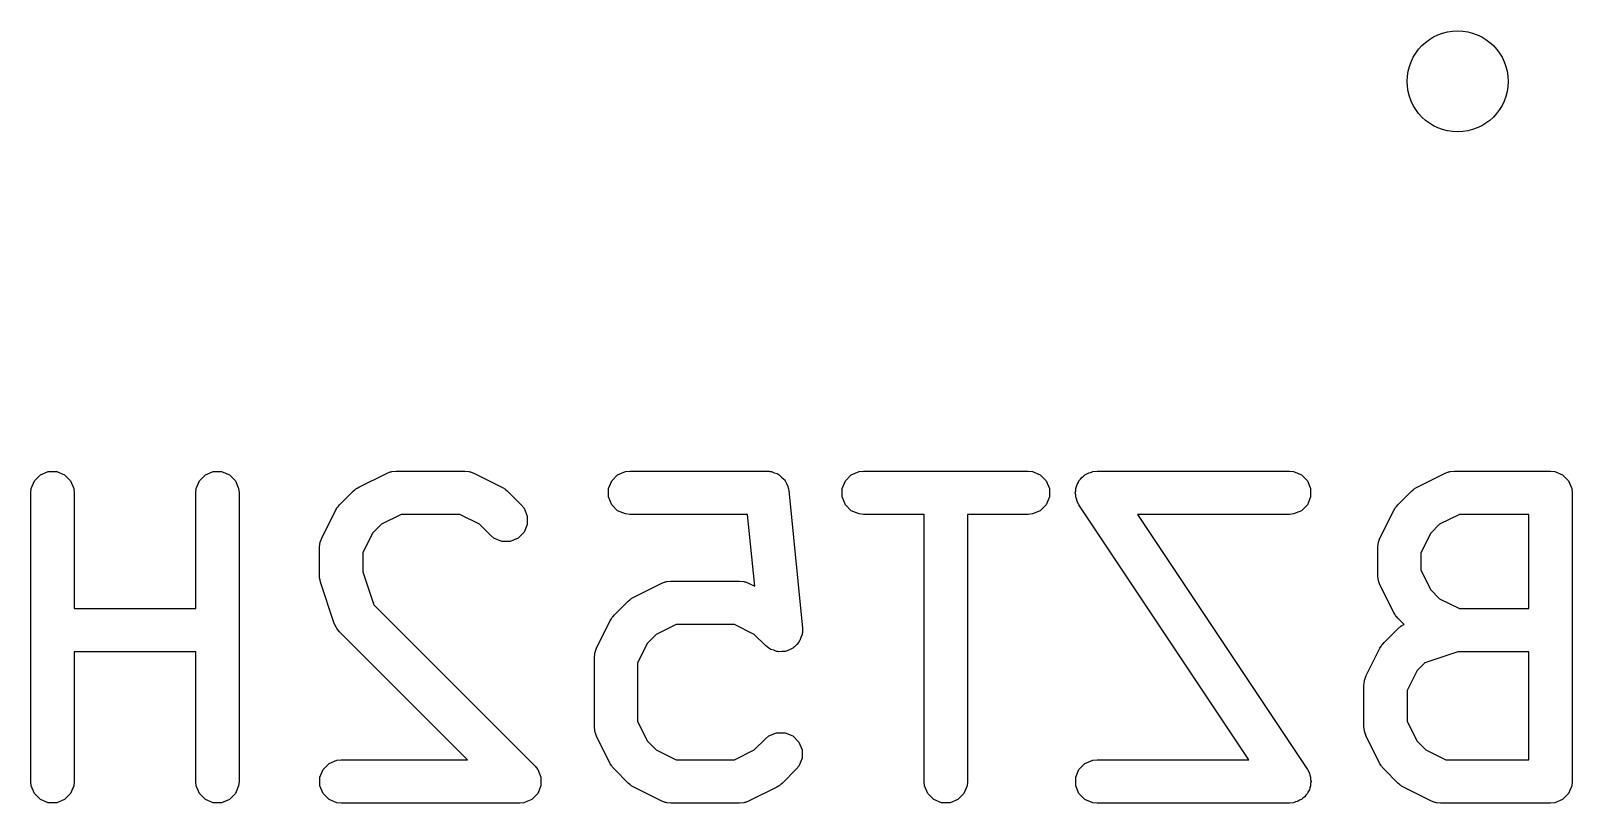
# Model space of a CAD drawing. Header units: inches. Extents: x -0.02 to 1.22, y 0 to 2.04.
# Drawn here: x 1.0054 to 1.2156, y 1.8791 to 1.9844 of the extents above; entities that cross this region are included whole.
import ezdxf

# ---------------------------------------------------------------- set-up
doc = ezdxf.new("R2010")
doc.units = ezdxf.units.IN
doc.header["$MEASUREMENT"] = 0
doc.layers.add('BLACK', color=250, linetype='CONTINUOUS')

msp = doc.modelspace()

# ---------------------------------------------------------------- linework, layer by layer
at = {"layer": 'BLACK', "linetype": 'CONTINUOUS'}
for p, q in [((1.00587, 1.9231), (1.00668, 1.92392)), ((1.00668, 1.92392), (1.00775, 1.92436)), ((1.00775, 1.92436), (1.0089, 1.92436)), ((1.0089, 1.92436), (1.00996, 1.92392)), ((1.00996, 1.92392), (1.01078, 1.9231)), ((1.02837, 1.9231), (1.02918, 1.92392)), ((1.02918, 1.92392), (1.03025, 1.92436)), ((1.03025, 1.92436), (1.0314, 1.92436)), ((1.0314, 1.92436), (1.03246, 1.92392)), ((1.03246, 1.92392), (1.03328, 1.9231)), ((1.05012, 1.92223), (1.05387, 1.9241)), ((1.05387, 1.9241), (1.05441, 1.92431)), ((1.05441, 1.92431), (1.05452, 1.92432)), ((1.05452, 1.92432), (1.05462, 1.92436)), ((1.05462, 1.92436), (1.05519, 1.92442)), ((1.05519, 1.92442), (1.06457, 1.92442)), ((1.06457, 1.92442), (1.06514, 1.92436)), ((1.06514, 1.92436), (1.06524, 1.92432)), ((1.06524, 1.92432), (1.06535, 1.92431)), ((1.06535, 1.92431), (1.06589, 1.9241)), ((1.06589, 1.9241), (1.06964, 1.92223)), ((1.08461, 1.9231), (1.08542, 1.92392)), ((1.08542, 1.92392), (1.08649, 1.92436)), ((1.08649, 1.92436), (1.08706, 1.92442)), ((1.08706, 1.92442), (1.10581, 1.92442)), ((1.10581, 1.92442), (1.10602, 1.9244)), ((1.10602, 1.9244), (1.1061, 1.9244)), ((1.1061, 1.9244), (1.10617, 1.92438)), ((1.10617, 1.92438), (1.10639, 1.92436)), ((1.10639, 1.92436), (1.10679, 1.92419)), ((1.10679, 1.92419), (1.1072, 1.92407)), ((1.1072, 1.92407), (1.10731, 1.92398)), ((1.10731, 1.92398), (1.10745, 1.92392)), ((1.10745, 1.92392), (1.10776, 1.92361)), ((1.11648, 1.9231), (1.11729, 1.92392)), ((1.11729, 1.92392), (1.11836, 1.92436)), ((1.11836, 1.92436), (1.11894, 1.92442)), ((1.11894, 1.92442), (1.14143, 1.92442)), ((1.14143, 1.92442), (1.14201, 1.92436)), ((1.14201, 1.92436), (1.14307, 1.92392)), ((1.14307, 1.92392), (1.14389, 1.9231)), ((1.14896, 1.92371), (1.14917, 1.92392)), ((1.14917, 1.92392), (1.14944, 1.92403)), ((1.14944, 1.92403), (1.14968, 1.92419)), ((1.14968, 1.92419), (1.14996, 1.92425)), ((1.14996, 1.92425), (1.15023, 1.92436)), ((1.15023, 1.92436), (1.15081, 1.92442)), ((1.15081, 1.92442), (1.17705, 1.92442)), ((1.17705, 1.92442), (1.17763, 1.92436)), ((1.17763, 1.92436), (1.17869, 1.92392)), ((1.17869, 1.92392), (1.17951, 1.9231)), ((1.19448, 1.92223), (1.19823, 1.9241)), ((1.19823, 1.9241), (1.19877, 1.92431)), ((1.19877, 1.92431), (1.19888, 1.92432)), ((1.19888, 1.92432), (1.19897, 1.92436)), ((1.19897, 1.92436), (1.19955, 1.92442)), ((1.19955, 1.92442), (1.21267, 1.92442)), ((1.21267, 1.92442), (1.21325, 1.92436)), ((1.21325, 1.92436), (1.21431, 1.92392)), ((1.21431, 1.92392), (1.21513, 1.9231)), ((1.00537, 1.92146), (1.00543, 1.92204)), ((1.00543, 1.92204), (1.00587, 1.9231)), ((1.01078, 1.9231), (1.01122, 1.92204)), ((1.01122, 1.92204), (1.01128, 1.92146)), ((1.02787, 1.92146), (1.02793, 1.92204)), ((1.02793, 1.92204), (1.02837, 1.9231)), ((1.03328, 1.9231), (1.03372, 1.92204)), ((1.03372, 1.92204), (1.03377, 1.92146)), ((1.04936, 1.92168), (1.04958, 1.92186)), ((1.04958, 1.92186), (1.04963, 1.92192)), ((1.04963, 1.92192), (1.04972, 1.92198)), ((1.04972, 1.92198), (1.0498, 1.92204)), ((1.0498, 1.92204), (1.04987, 1.92207)), ((1.04987, 1.92207), (1.05012, 1.92223)), ((1.06964, 1.92223), (1.06988, 1.92207)), ((1.06988, 1.92207), (1.06996, 1.92204)), ((1.06996, 1.92204), (1.07004, 1.92198)), ((1.07004, 1.92198), (1.07013, 1.92192)), ((1.07013, 1.92192), (1.07018, 1.92186)), ((1.07018, 1.92186), (1.0704, 1.92168)), ((1.08417, 1.92204), (1.08461, 1.9231)), ((1.08417, 1.92089), (1.08417, 1.92204)), ((1.10776, 1.92361), (1.10809, 1.92334)), ((1.10809, 1.92334), (1.10816, 1.92321)), ((1.10816, 1.92321), (1.10827, 1.9231)), ((1.10827, 1.9231), (1.10843, 1.92271)), ((1.10843, 1.92271), (1.10864, 1.92233)), ((1.10864, 1.92233), (1.10868, 1.92211)), ((1.10868, 1.92211), (1.10871, 1.92204)), ((1.10871, 1.92204), (1.10871, 1.92197)), ((1.10871, 1.92197), (1.10875, 1.92176)), ((1.10875, 1.92176), (1.11062, 1.90301)), ((1.11604, 1.92204), (1.11648, 1.9231)), ((1.11604, 1.92089), (1.11604, 1.92204)), ((1.14389, 1.9231), (1.14433, 1.92204)), ((1.14433, 1.92204), (1.14433, 1.92089)), ((1.14785, 1.92147), (1.14791, 1.92175)), ((1.14791, 1.92204), (1.14802, 1.92231)), ((1.14791, 1.92175), (1.14791, 1.92204)), ((1.14802, 1.92231), (1.14808, 1.9226)), ((1.14808, 1.9226), (1.14824, 1.92284)), ((1.14824, 1.92284), (1.14835, 1.9231)), ((1.14835, 1.9231), (1.14856, 1.92331)), ((1.14856, 1.92331), (1.14872, 1.92355)), ((1.14872, 1.92355), (1.14896, 1.92371)), ((1.17951, 1.9231), (1.17995, 1.92204)), ((1.17995, 1.92204), (1.17995, 1.92089)), ((1.19371, 1.92168), (1.19394, 1.92186)), ((1.19394, 1.92186), (1.19399, 1.92192)), ((1.19399, 1.92192), (1.19408, 1.92198)), ((1.19408, 1.92198), (1.19416, 1.92204)), ((1.19416, 1.92204), (1.19423, 1.92207)), ((1.19423, 1.92207), (1.19448, 1.92223)), ((1.21513, 1.9231), (1.21557, 1.92204)), ((1.21557, 1.92204), (1.21563, 1.92146)), ((1.00537, 1.88209), (1.00537, 1.92146)), ((1.01128, 1.92146), (1.01128, 1.90567)), ((1.02787, 1.90567), (1.02787, 1.92146)), ((1.03377, 1.92146), (1.03377, 1.88209)), ((1.0473, 1.91958), (1.04748, 1.9198)), ((1.04748, 1.9198), (1.04936, 1.92168)), ((1.0704, 1.92168), (1.07228, 1.9198)), ((1.07228, 1.9198), (1.07265, 1.91935)), ((1.08461, 1.91982), (1.08417, 1.92089)), ((1.08542, 1.91901), (1.08461, 1.91982)), ((1.11648, 1.91982), (1.11604, 1.92089)), ((1.11729, 1.91901), (1.11648, 1.91982)), ((1.14389, 1.91982), (1.14307, 1.91901)), ((1.14433, 1.92089), (1.14389, 1.91982)), ((1.14791, 1.92118), (1.14785, 1.92147)), ((1.14791, 1.92089), (1.14791, 1.92118)), ((1.14802, 1.92062), (1.14791, 1.92089)), ((1.14808, 1.92034), (1.14802, 1.92062)), ((1.14835, 1.91983), (1.14808, 1.92034)), ((1.17154, 1.88505), (1.14835, 1.91983)), ((1.17951, 1.91982), (1.17869, 1.91901)), ((1.17995, 1.92089), (1.17951, 1.91982)), ((1.19165, 1.91958), (1.19184, 1.9198)), ((1.19184, 1.9198), (1.19371, 1.92168)), ((1.21563, 1.92146), (1.21563, 1.88209)), ((1.04505, 1.91529), (1.04693, 1.91903)), ((1.04693, 1.91903), (1.04708, 1.91928)), ((1.04708, 1.91928), (1.04711, 1.91935)), ((1.04711, 1.91935), (1.04718, 1.91944)), ((1.04718, 1.91944), (1.04724, 1.91952)), ((1.04724, 1.91952), (1.0473, 1.91958)), ((1.05589, 1.91851), (1.05319, 1.91716)), ((1.06387, 1.91851), (1.05589, 1.91851)), ((1.06657, 1.91716), (1.06387, 1.91851)), ((1.07265, 1.91935), (1.07309, 1.91829)), ((1.07309, 1.91829), (1.07309, 1.91714)), ((1.08649, 1.91857), (1.08542, 1.91901)), ((1.08706, 1.91851), (1.08649, 1.91857)), ((1.10314, 1.91851), (1.08706, 1.91851)), ((1.10412, 1.90874), (1.10314, 1.91851)), ((1.11836, 1.91857), (1.11729, 1.91901)), ((1.11894, 1.91851), (1.11836, 1.91857)), ((1.12723, 1.91851), (1.11894, 1.91851)), ((1.12723, 1.88209), (1.12723, 1.91851)), ((1.14143, 1.91851), (1.13314, 1.91851)), ((1.13314, 1.91851), (1.13314, 1.88209)), ((1.14201, 1.91857), (1.14143, 1.91851)), ((1.14307, 1.91901), (1.14201, 1.91857)), ((1.17705, 1.91851), (1.15632, 1.91851)), ((1.15632, 1.91851), (1.17951, 1.88373)), ((1.17763, 1.91857), (1.17705, 1.91851)), ((1.17869, 1.91901), (1.17763, 1.91857)), ((1.18941, 1.91529), (1.19128, 1.91903)), ((1.19128, 1.91903), (1.19144, 1.91928)), ((1.19144, 1.91928), (1.19147, 1.91935)), ((1.19147, 1.91935), (1.19154, 1.91944)), ((1.19154, 1.91944), (1.19159, 1.91952)), ((1.19159, 1.91952), (1.19165, 1.91958)), ((1.20025, 1.91851), (1.19755, 1.91716)), ((1.20972, 1.91851), (1.20025, 1.91851)), ((1.20972, 1.90567), (1.20972, 1.91851)), ((1.052, 1.91597), (1.05065, 1.91327)), ((1.05319, 1.91716), (1.052, 1.91597)), ((1.0681, 1.91563), (1.06657, 1.91716)), ((1.06855, 1.91526), (1.0681, 1.91563)), ((1.07265, 1.91607), (1.07183, 1.91526)), ((1.07309, 1.91714), (1.07265, 1.91607)), ((1.19635, 1.91597), (1.195, 1.91327)), ((1.19755, 1.91716), (1.19635, 1.91597)), ((1.04474, 1.91396), (1.0448, 1.91454)), ((1.04474, 1.91022), (1.04474, 1.91396)), ((1.0448, 1.91454), (1.04484, 1.91464)), ((1.04484, 1.91464), (1.04485, 1.91474)), ((1.04485, 1.91474), (1.04505, 1.91529)), ((1.06962, 1.91482), (1.06855, 1.91526)), ((1.07077, 1.91482), (1.06962, 1.91482)), ((1.07183, 1.91526), (1.07077, 1.91482)), ((1.1891, 1.91396), (1.18915, 1.91454)), ((1.1891, 1.91022), (1.1891, 1.91396)), ((1.18915, 1.91454), (1.1892, 1.91464)), ((1.1892, 1.91474), (1.18941, 1.91529)), ((1.1892, 1.91464), (1.1892, 1.91474)), ((1.05065, 1.91327), (1.05065, 1.91069)), ((1.195, 1.91327), (1.195, 1.91091)), ((1.04477, 1.90992), (1.04474, 1.91022)), ((1.04476, 1.90985), (1.04477, 1.90992)), ((1.04479, 1.90974), (1.04476, 1.90985)), ((1.0448, 1.90964), (1.04479, 1.90974)), ((1.04483, 1.90957), (1.0448, 1.90964)), ((1.04489, 1.90928), (1.04483, 1.90957)), ((1.04677, 1.90366), (1.04489, 1.90928)), ((1.05065, 1.91069), (1.05215, 1.90619)), ((1.09137, 1.90911), (1.09191, 1.90931)), ((1.09191, 1.90931), (1.09201, 1.90932)), ((1.09201, 1.90932), (1.09211, 1.90936)), ((1.09211, 1.90936), (1.09269, 1.90942)), ((1.09269, 1.90942), (1.10206, 1.90942)), ((1.10206, 1.90942), (1.10264, 1.90936)), ((1.10264, 1.90936), (1.10274, 1.90932)), ((1.10274, 1.90932), (1.10284, 1.90931)), ((1.10284, 1.90931), (1.10338, 1.90911)), ((1.18915, 1.90964), (1.1891, 1.91022)), ((1.1892, 1.90954), (1.18915, 1.90964)), ((1.1892, 1.90944), (1.1892, 1.90954)), ((1.18941, 1.90889), (1.1892, 1.90944)), ((1.195, 1.91091), (1.19635, 1.90821)), ((1.08722, 1.90698), (1.0873, 1.90705)), ((1.0873, 1.90705), (1.08737, 1.90708)), ((1.08737, 1.90708), (1.08762, 1.90723)), ((1.08762, 1.90723), (1.09137, 1.90911)), ((1.10338, 1.90911), (1.10412, 1.90874)), ((1.19128, 1.90515), (1.18941, 1.90889)), ((1.19635, 1.90821), (1.19755, 1.90702)), ((1.19755, 1.90702), (1.20025, 1.90567)), ((1.01128, 1.90567), (1.02787, 1.90567)), ((1.05215, 1.90619), (1.07415, 1.88418)), ((1.08498, 1.9048), (1.08685, 1.90668)), ((1.08685, 1.90668), (1.08708, 1.90686)), ((1.08708, 1.90686), (1.08713, 1.90692)), ((1.08713, 1.90692), (1.08722, 1.90698)), ((1.19144, 1.9049), (1.19128, 1.90515)), ((1.20025, 1.90567), (1.20972, 1.90567)), ((1.047, 1.90313), (1.04677, 1.90366)), ((1.04707, 1.90305), (1.047, 1.90313)), ((1.04711, 1.90295), (1.04707, 1.90305)), ((1.04748, 1.9025), (1.04711, 1.90295)), ((1.08255, 1.90029), (1.08442, 1.90404)), ((1.08442, 1.90404), (1.08458, 1.90428)), ((1.08458, 1.90428), (1.08461, 1.90436)), ((1.08461, 1.90436), (1.08468, 1.90444)), ((1.08468, 1.90444), (1.08473, 1.90453)), ((1.08473, 1.90453), (1.08479, 1.90458)), ((1.08479, 1.90458), (1.08498, 1.9048)), ((1.09339, 1.90351), (1.09069, 1.90216)), ((1.10137, 1.90351), (1.09339, 1.90351)), ((1.10406, 1.90216), (1.10137, 1.90351)), ((1.11062, 1.90301), (1.11063, 1.90243)), ((1.18996, 1.90105), (1.19184, 1.90293)), ((1.19147, 1.90483), (1.19144, 1.9049)), ((1.19154, 1.90474), (1.19147, 1.90483)), ((1.19159, 1.90466), (1.19154, 1.90474)), ((1.19165, 1.9046), (1.19159, 1.90466)), ((1.19184, 1.90438), (1.19165, 1.9046)), ((1.1927, 1.90351), (1.19184, 1.90438)), ((1.19184, 1.90293), (1.19229, 1.9033)), ((1.19229, 1.9033), (1.19238, 1.90334)), ((1.19238, 1.90334), (1.19246, 1.90341)), ((1.19246, 1.90341), (1.1927, 1.90351)), ((1.06494, 1.88505), (1.04748, 1.9025)), ((1.08949, 1.90097), (1.08814, 1.89827)), ((1.09069, 1.90216), (1.08949, 1.90097)), ((1.1056, 1.90063), (1.10406, 1.90216)), ((1.10984, 1.90077), (1.10956, 1.90044)), ((1.11014, 1.90108), (1.10984, 1.90077)), ((1.1102, 1.90121), (1.11014, 1.90108)), ((1.11029, 1.90133), (1.1102, 1.90121)), ((1.11042, 1.90174), (1.11029, 1.90133)), ((1.11058, 1.90214), (1.11042, 1.90174)), ((1.11063, 1.90243), (1.11058, 1.90229)), ((1.11058, 1.90229), (1.11058, 1.90214)), ((1.18966, 1.90069), (1.18972, 1.90078)), ((1.18972, 1.90078), (1.18978, 1.90083)), ((1.18978, 1.90083), (1.18996, 1.90105)), ((1.02787, 1.89976), (1.01128, 1.89976)), ((1.01128, 1.89976), (1.01128, 1.88209)), ((1.02787, 1.88209), (1.02787, 1.89976)), ((1.08224, 1.89897), (1.08229, 1.89954)), ((1.08224, 1.88959), (1.08224, 1.89897)), ((1.08229, 1.89954), (1.08233, 1.89964)), ((1.08233, 1.89964), (1.08234, 1.89975)), ((1.08234, 1.89975), (1.08255, 1.90029)), ((1.10605, 1.90026), (1.1056, 1.90063)), ((1.10618, 1.9002), (1.10605, 1.90026)), ((1.1063, 1.90011), (1.10618, 1.9002)), ((1.10671, 1.89999), (1.1063, 1.90011)), ((1.10711, 1.89982), (1.10671, 1.89999)), ((1.10726, 1.89982), (1.10711, 1.89982)), ((1.1074, 1.89978), (1.10726, 1.89982)), ((1.10783, 1.89982), (1.1074, 1.89978)), ((1.10826, 1.89982), (1.10783, 1.89982)), ((1.1084, 1.89988), (1.10826, 1.89982)), ((1.10855, 1.89989), (1.1084, 1.89988)), ((1.10893, 1.9001), (1.10855, 1.89989)), ((1.10933, 1.90026), (1.10893, 1.9001)), ((1.10943, 1.90037), (1.10933, 1.90026)), ((1.10956, 1.90044), (1.10943, 1.90037)), ((1.18754, 1.89654), (1.18941, 1.90029)), ((1.18941, 1.90029), (1.18957, 1.90054)), ((1.18957, 1.90054), (1.1896, 1.90061)), ((1.1896, 1.90061), (1.18966, 1.90069)), ((1.20003, 1.89976), (1.19552, 1.89826)), ((1.20972, 1.89976), (1.20003, 1.89976)), ((1.20972, 1.88505), (1.20972, 1.89976)), ((1.08814, 1.89827), (1.08814, 1.89029)), ((1.18733, 1.896), (1.18754, 1.89654)), ((1.19448, 1.89722), (1.19313, 1.89452)), ((1.19552, 1.89826), (1.19448, 1.89722)), ((1.18722, 1.89522), (1.18728, 1.89579)), ((1.18722, 1.88959), (1.18722, 1.89522)), ((1.18728, 1.89579), (1.18732, 1.89589)), ((1.18732, 1.89589), (1.18733, 1.896)), ((1.19313, 1.89452), (1.19313, 1.89029)), ((1.08814, 1.89029), (1.08949, 1.88759)), ((1.19313, 1.89029), (1.19448, 1.88759)), ((1.08229, 1.88902), (1.08224, 1.88959)), ((1.08233, 1.88892), (1.08229, 1.88902)), ((1.08234, 1.88881), (1.08233, 1.88892)), ((1.08255, 1.88827), (1.08234, 1.88881)), ((1.08442, 1.88452), (1.08255, 1.88827)), ((1.1056, 1.88793), (1.10605, 1.8883)), ((1.10605, 1.8883), (1.10711, 1.88874)), ((1.10711, 1.88874), (1.10826, 1.88874)), ((1.10826, 1.88874), (1.10933, 1.8883)), ((1.10933, 1.8883), (1.11014, 1.88748)), ((1.18728, 1.88902), (1.18722, 1.88959)), ((1.18732, 1.88892), (1.18728, 1.88902)), ((1.18733, 1.88881), (1.18732, 1.88892)), ((1.18754, 1.88827), (1.18733, 1.88881)), ((1.18941, 1.88452), (1.18754, 1.88827)), ((1.08949, 1.88759), (1.09069, 1.8864)), ((1.09069, 1.8864), (1.09339, 1.88505)), ((1.10137, 1.88505), (1.10406, 1.8864)), ((1.10406, 1.8864), (1.1056, 1.88793)), ((1.11014, 1.88748), (1.11058, 1.88642)), ((1.11058, 1.88642), (1.11058, 1.88527)), ((1.19448, 1.88759), (1.19567, 1.8864)), ((1.19567, 1.8864), (1.19837, 1.88505)), ((1.04524, 1.88373), (1.04605, 1.88455)), ((1.04605, 1.88455), (1.04712, 1.88499)), ((1.04712, 1.88499), (1.04769, 1.88505)), ((1.04769, 1.88505), (1.06494, 1.88505)), ((1.07415, 1.88418), (1.07452, 1.88373)), ((1.08458, 1.88427), (1.08442, 1.88452)), ((1.08461, 1.8842), (1.08458, 1.88427)), ((1.08468, 1.88412), (1.08461, 1.8842)), ((1.08473, 1.88403), (1.08468, 1.88412)), ((1.08479, 1.88398), (1.08473, 1.88403)), ((1.08498, 1.88376), (1.08479, 1.88398)), ((1.09339, 1.88505), (1.10137, 1.88505)), ((1.11014, 1.8842), (1.10977, 1.88376)), ((1.11058, 1.88527), (1.11014, 1.8842)), ((1.14835, 1.88373), (1.14917, 1.88455)), ((1.14917, 1.88455), (1.15023, 1.88499)), ((1.15023, 1.88499), (1.15081, 1.88505)), ((1.15081, 1.88505), (1.17154, 1.88505)), ((1.18957, 1.88427), (1.18941, 1.88452)), ((1.1896, 1.8842), (1.18957, 1.88427)), ((1.18966, 1.88412), (1.1896, 1.8842)), ((1.18972, 1.88403), (1.18966, 1.88412)), ((1.18978, 1.88398), (1.18972, 1.88403)), ((1.18996, 1.88376), (1.18978, 1.88398)), ((1.19837, 1.88505), (1.20972, 1.88505)), ((1.00543, 1.88152), (1.00537, 1.88209)), ((1.01128, 1.88209), (1.01122, 1.88152)), ((1.02793, 1.88152), (1.02787, 1.88209)), ((1.03377, 1.88209), (1.03372, 1.88152)), ((1.0448, 1.88267), (1.04524, 1.88373)), ((1.0448, 1.88152), (1.0448, 1.88267)), ((1.07452, 1.88373), (1.07496, 1.88267)), ((1.07496, 1.88267), (1.07496, 1.88152)), ((1.08685, 1.88188), (1.08498, 1.88376)), ((1.08708, 1.88169), (1.08685, 1.88188)), ((1.1079, 1.88188), (1.10767, 1.88169)), ((1.10977, 1.88376), (1.1079, 1.88188)), ((1.12729, 1.88152), (1.12723, 1.88209)), ((1.13314, 1.88209), (1.13308, 1.88152)), ((1.14791, 1.88267), (1.14835, 1.88373)), ((1.14791, 1.88152), (1.14791, 1.88267)), ((1.17951, 1.88373), (1.17978, 1.88322)), ((1.17978, 1.88322), (1.17984, 1.88294)), ((1.17984, 1.88294), (1.17995, 1.88267)), ((1.17995, 1.88267), (1.17995, 1.88238)), ((1.17995, 1.88238), (1.18001, 1.88209)), ((1.18001, 1.88209), (1.17995, 1.88181)), ((1.17995, 1.88181), (1.17995, 1.88152)), ((1.19184, 1.88188), (1.18996, 1.88376)), ((1.19206, 1.88169), (1.19184, 1.88188)), ((1.21563, 1.88209), (1.21557, 1.88152)), ((1.00587, 1.88045), (1.00543, 1.88152)), ((1.00668, 1.87964), (1.00587, 1.88045)), ((1.01078, 1.88045), (1.00996, 1.87964)), ((1.01122, 1.88152), (1.01078, 1.88045)), ((1.02837, 1.88045), (1.02793, 1.88152)), ((1.02918, 1.87964), (1.02837, 1.88045)), ((1.03328, 1.88045), (1.03246, 1.87964)), ((1.03372, 1.88152), (1.03328, 1.88045)), ((1.04524, 1.88045), (1.0448, 1.88152)), ((1.04605, 1.87964), (1.04524, 1.88045)), ((1.07452, 1.88045), (1.07371, 1.87964)), ((1.07496, 1.88152), (1.07452, 1.88045)), ((1.08713, 1.88164), (1.08708, 1.88169)), ((1.08722, 1.88158), (1.08713, 1.88164)), ((1.0873, 1.88151), (1.08722, 1.88158)), ((1.08737, 1.88148), (1.0873, 1.88151)), ((1.08762, 1.88133), (1.08737, 1.88148)), ((1.09137, 1.87945), (1.08762, 1.88133)), ((1.10713, 1.88133), (1.10338, 1.87945)), ((1.10738, 1.88148), (1.10713, 1.88133)), ((1.10745, 1.88151), (1.10738, 1.88148)), ((1.10753, 1.88158), (1.10745, 1.88151)), ((1.10762, 1.88164), (1.10753, 1.88158)), ((1.10767, 1.88169), (1.10762, 1.88164)), ((1.12773, 1.88045), (1.12729, 1.88152)), ((1.12854, 1.87964), (1.12773, 1.88045)), ((1.13264, 1.88045), (1.13182, 1.87964)), ((1.13308, 1.88152), (1.13264, 1.88045)), ((1.14835, 1.88045), (1.14791, 1.88152)), ((1.14917, 1.87964), (1.14835, 1.88045)), ((1.1789, 1.87984), (1.17869, 1.87964)), ((1.17914, 1.88), (1.1789, 1.87984)), ((1.1793, 1.88025), (1.17914, 1.88)), ((1.17951, 1.88045), (1.1793, 1.88025)), ((1.17962, 1.88072), (1.17951, 1.88045)), ((1.17978, 1.88096), (1.17962, 1.88072)), ((1.17984, 1.88125), (1.17978, 1.88096)), ((1.17995, 1.88152), (1.17984, 1.88125)), ((1.19212, 1.88164), (1.19206, 1.88169)), ((1.1922, 1.88158), (1.19212, 1.88164)), ((1.19229, 1.88151), (1.1922, 1.88158)), ((1.19236, 1.88148), (1.19229, 1.88151)), ((1.19261, 1.88133), (1.19236, 1.88148)), ((1.19635, 1.87945), (1.19261, 1.88133)), ((1.21513, 1.88045), (1.21431, 1.87964)), ((1.21557, 1.88152), (1.21513, 1.88045)), ((1.00775, 1.8792), (1.00668, 1.87964)), ((1.0089, 1.8792), (1.00775, 1.8792)), ((1.00996, 1.87964), (1.0089, 1.8792)), ((1.03025, 1.8792), (1.02918, 1.87964)), ((1.0314, 1.8792), (1.03025, 1.8792)), ((1.03246, 1.87964), (1.0314, 1.8792)), ((1.04712, 1.8792), (1.04605, 1.87964)), ((1.04769, 1.87914), (1.04712, 1.8792)), ((1.07207, 1.87914), (1.04769, 1.87914)), ((1.07264, 1.8792), (1.07207, 1.87914)), ((1.07305, 1.87937), (1.07264, 1.8792)), ((1.07371, 1.87964), (1.07305, 1.87937)), ((1.09191, 1.87925), (1.09137, 1.87945)), ((1.09201, 1.87924), (1.09191, 1.87925)), ((1.09211, 1.8792), (1.09201, 1.87924)), ((1.09269, 1.87914), (1.09211, 1.8792)), ((1.10206, 1.87914), (1.09269, 1.87914)), ((1.10264, 1.8792), (1.10206, 1.87914)), ((1.10274, 1.87924), (1.10264, 1.8792)), ((1.10284, 1.87925), (1.10274, 1.87924)), ((1.10338, 1.87945), (1.10284, 1.87925)), ((1.12961, 1.8792), (1.12854, 1.87964)), ((1.13076, 1.8792), (1.12961, 1.8792)), ((1.13182, 1.87964), (1.13076, 1.8792)), ((1.15023, 1.8792), (1.14917, 1.87964)), ((1.15081, 1.87914), (1.15023, 1.8792)), ((1.17705, 1.87914), (1.15081, 1.87914)), ((1.17763, 1.8792), (1.17705, 1.87914)), ((1.17705, 1.87914), (1.17705, 1.87914)), ((1.1779, 1.87931), (1.17763, 1.8792)), ((1.17818, 1.87936), (1.1779, 1.87931)), ((1.17842, 1.87953), (1.17818, 1.87936)), ((1.17869, 1.87964), (1.17842, 1.87953)), ((1.1969, 1.87925), (1.19635, 1.87945)), ((1.197, 1.87924), (1.1969, 1.87925)), ((1.1971, 1.8792), (1.197, 1.87924)), ((1.19768, 1.87914), (1.1971, 1.8792)), ((1.21267, 1.87914), (1.19768, 1.87914)), ((1.21325, 1.8792), (1.21267, 1.87914)), ((1.21431, 1.87964), (1.21325, 1.8792))]:
    msp.add_line(p, q, dxfattribs=at)
at = {"layer": 'BLACK'}
msp.add_circle((1.2, 1.97756), 0.00689, dxfattribs=at)
msp.add_circle((1.2, 1.97756), 0.00689, dxfattribs=at)

doc.saveas('drawing.dxf')
